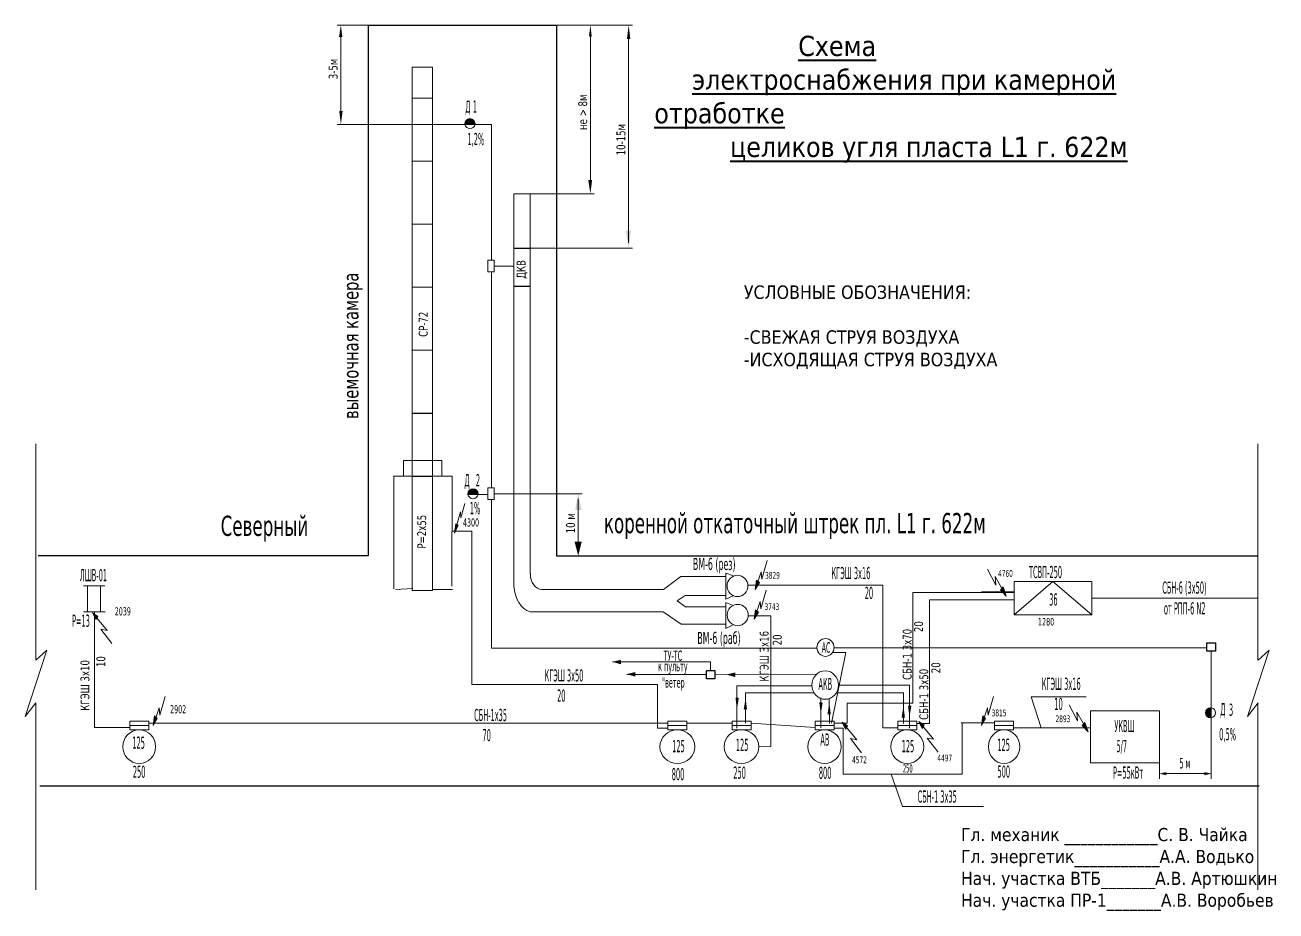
# Model space of a CAD drawing. Header units: millimetres. Extents: x 11621 to 12126, y -204 to 189.
# Drawn here: x 12051.5 to 12125.8, y -52 to 0.6 of the extents above; entities that cross this region are included whole.
import ezdxf

# ---------------------------------------------------------------- set-up
doc = ezdxf.new("R2010")
doc.units = ezdxf.units.MM
doc.linetypes.add('осевая', pattern=[50.8, 31.75, -6.35, 6.35, -6.35])
doc.styles.get("Standard").update_dxf_attribs({"font": 'TAHOMA.TTF'})

msp = doc.modelspace()

# ---------------------------------------------------------------- hatches: boundary and pattern name
at = {"lineweight": 0}
h = msp.add_hatch(color=256, dxfattribs=at)
edge = h.paths.add_edge_path()
edge.add_line((12077.626, -5.273), (12077.626, -5.234))
edge.add_arc((12077.928, -5.234), 0.302, 0, 180, ccw=False)
edge.add_line((12078.231, -5.234), (12078.231, -5.273))
edge.add_line((12078.231, -5.273), (12077.626, -5.273))
h = msp.add_hatch(color=256, dxfattribs=at)
edge = h.paths.add_edge_path()
edge.add_line((12077.807, -27.275), (12077.807, -27.236))
edge.add_arc((12078.109, -27.236), 0.302, 0, 180, ccw=False)
edge.add_line((12078.412, -27.236), (12078.412, -27.275))
edge.add_line((12078.412, -27.275), (12077.807, -27.275))
for points in [[(12077.096, -29.012), (12077.235, -29.09), (12077.017, -29.565)], [(12094.95, -32.357), (12095.126, -32.5), (12094.875, -32.918)], [(12109.602, -32.755), (12109.789, -33.315), (12109.446, -32.931)], [(12094.898, -34.123), (12095.074, -34.267), (12094.823, -34.684)], [(12055.817, -34.519), (12055.507, -34.299), (12055.706, -34.712)], [(12059.176, -40.435), (12059.352, -40.578), (12059.101, -40.996)], [(12100.361, -41.02), (12100.051, -40.799), (12100.25, -41.212)], [(12104.912, -40.988), (12104.602, -40.767), (12104.801, -41.18)], [(12108.394, -40.436), (12108.57, -40.58), (12108.319, -40.997)], [(12114.468, -40.822), (12114.655, -41.382), (12114.312, -40.998)]]:
    msp.add_hatch(color=256, dxfattribs=at).paths.add_polyline_path(points)
h = msp.add_hatch(color=256, dxfattribs=at)
edge = h.paths.add_edge_path()
edge.add_line((12121.975, -40.548), (12121.936, -40.548))
edge.add_arc((12121.936, -40.246), 0.302, 90, 270, ccw=False)
edge.add_line((12121.936, -39.943), (12121.975, -39.943))
edge.add_line((12121.975, -39.943), (12121.975, -40.548))

# ---------------------------------------------------------------- linework, layer by layer
at = {"color": 7, "lineweight": 0}
for p, q in [((12071.873, 0.632), (12070.031, 0.632)), ((12070.26, -4.964), (12070.26, 0.32)), ((12083.077, 0.632), (12085.313, 0.632)), ((12083.077, 0.632), (12087.587, 0.632)), ((12085.084, -9.082), (12085.084, 0.32)), ((12087.358, -12.321), (12087.358, 0.32)), ((12077.561, -5.274), (12070.031, -5.276)), ((12081.509, -9.394), (12085.313, -9.394)), ((12081.509, -12.633), (12087.587, -12.633)), ((12079.363, -27.224), (12084.591, -27.224)), ((12084.362, -27.536), (12084.362, -30.613)), ((12121.978, -40.092), (12121.978, -44.177)), ((12118.898, -43.216), (12118.898, -44.177)), ((12121.749, -43.865), (12119.127, -43.865))]:
    msp.add_line(p, q, dxfattribs=at)
at = {"lineweight": 25}
for p, q in [((12071.873, 0.632), (12071.873, -30.925)), ((12071.873, 0.632), (12083.077, 0.632)), ((12083.077, 0.632), (12083.077, -30.925)), ((12071.873, -30.925), (12052.282, -30.925)), ((12083.077, -30.925), (12124.741, -30.925)), ((12052.365, -44.59), (12124.825, -44.59))]:
    msp.add_line(p, q, dxfattribs=at)
at = {"lineweight": 13}
for p, q in [((12074.495, -32.984), (12074.495, -1.868)), ((12074.495, -1.868), (12075.696, -1.868)), ((12075.696, -1.868), (12075.696, -32.984)), ((12074.495, -3.715), (12075.696, -3.715)), ((12074.495, -7.459), (12075.696, -7.459)), ((12080.537, -9.394), (12081.509, -9.394)), ((12080.537, -9.419), (12080.539, -32.785)), ((12081.509, -9.411), (12081.509, -31.985)), ((12074.495, -11.203), (12075.696, -11.203)), ((12074.495, -14.947), (12075.696, -14.947)), ((12074.495, -18.691), (12075.696, -18.691)), ((12074.495, -22.435), (12075.696, -22.435)), ((12073.981, -26.179), (12073.981, -25.26)), ((12073.981, -25.26), (12076.262, -25.26)), ((12076.262, -25.26), (12076.262, -26.179)), ((12073.413, -32.874), (12073.413, -26.179)), ((12073.413, -26.179), (12076.865, -26.179)), ((12076.865, -26.179), (12076.854, -32.725)), ((12093.14, -31.95), (12093.14, -33.498)), ((12093.14, -31.95), (12093.58, -32.114)), ((12089.432, -32.921), (12090.466, -32.144)), ((12090.466, -32.144), (12093.143, -32.144)), ((12075.696, -32.984), (12074.495, -32.984)), ((12082.196, -32.921), (12089.432, -32.921)), ((12090.242, -33.603), (12090.719, -33.278)), ((12090.719, -33.278), (12093.143, -33.278)), ((12093.14, -33.498), (12093.562, -33.291)), ((12090.242, -33.603), (12090.738, -33.953)), ((12090.738, -33.953), (12093.143, -33.953)), ((12093.14, -33.697), (12093.14, -35.245)), ((12093.14, -33.697), (12093.531, -33.843)), ((12105.234, -40.879), (12105.234, -33.533)), ((12081.514, -34.25), (12089.411, -34.25)), ((12089.411, -34.25), (12090.481, -34.979)), ((12090.481, -34.979), (12093.14, -34.979)), ((12093.14, -35.245), (12093.578, -35.028))]:
    msp.add_line(p, q, dxfattribs=at)
at = {"lineweight": 0}
for p, q in [((12077.561, -5.274), (12079.203, -5.273)), ((12077.617, -27.808), (12077.387, -28.653)), ((12077.359, -28.302), (12077.017, -29.565)), ((12077.387, -28.653), (12077.359, -28.302)), ((12077.017, -29.565), (12077.096, -29.012)), ((12077.235, -29.09), (12077.017, -29.565)), ((12077.096, -29.012), (12077.235, -29.09)), ((12095.587, -31.193), (12095.268, -32.303)), ((12095.231, -31.871), (12094.875, -32.918)), ((12095.268, -32.303), (12095.231, -31.871)), ((12108.673, -31.714), (12109.168, -32.654)), ((12094.875, -32.918), (12094.95, -32.357)), ((12095.126, -32.5), (12094.875, -32.918)), ((12094.95, -32.357), (12095.126, -32.5)), ((12109.168, -32.654), (12109.129, -32.151)), ((12109.129, -32.151), (12109.789, -33.315)), ((12095.535, -32.96), (12095.216, -34.069)), ((12109.446, -32.931), (12109.602, -32.755)), ((12109.789, -33.315), (12109.446, -32.931)), ((12109.602, -32.755), (12109.789, -33.315)), ((12095.179, -33.638), (12094.823, -34.684)), ((12094.823, -34.684), (12094.898, -34.123)), ((12094.898, -34.123), (12095.074, -34.267)), ((12095.216, -34.069), (12095.179, -33.638)), ((12056.372, -35.353), (12055.507, -34.299)), ((12055.507, -34.299), (12055.706, -34.712)), ((12055.817, -34.519), (12055.507, -34.299)), ((12055.706, -34.712), (12055.817, -34.519)), ((12095.074, -34.267), (12094.823, -34.684)), ((12056.649, -36.127), (12056.001, -35.281)), ((12056.001, -35.281), (12056.372, -35.353)), ((12100.264, -36.661), (12099.413, -40.863)), ((12099.485, -36.661), (12100.264, -36.661)), ((12092.23, -37.227), (12086.403, -37.227)), ((12092.23, -37.725), (12092.23, -37.227)), ((12091.976, -37.964), (12087.259, -37.964)), ((12098.522, -37.957), (12092.484, -37.965)), ((12098.245, -38.642), (12093.791, -38.642)), ((12093.791, -38.642), (12093.791, -41.156)), ((12099.829, -38.6), (12104.044, -38.6)), ((12104.044, -38.6), (12104.044, -41.157)), ((12059.813, -39.272), (12059.494, -40.381)), ((12094.309, -39.057), (12098.368, -39.056)), ((12094.309, -40.872), (12094.309, -39.057)), ((12098.773, -39.366), (12098.773, -41.139)), ((12099.283, -40.881), (12099.282, -39.377)), ((12099.706, -39.052), (12103.69, -39.052)), ((12103.69, -40.878), (12103.69, -39.052)), ((12109.031, -39.273), (12108.711, -40.382)), ((12111.861, -41.147), (12111.275, -39.292)), ((12111.275, -39.292), (12114.537, -39.292)), ((12059.457, -39.949), (12059.101, -40.996)), ((12059.494, -40.381), (12059.457, -39.949)), ((12108.675, -39.951), (12108.319, -40.997)), ((12108.711, -40.382), (12108.675, -39.951)), ((12113.539, -39.781), (12114.034, -40.721)), ((12059.101, -40.996), (12059.176, -40.435)), ((12059.352, -40.578), (12059.101, -40.996)), ((12059.176, -40.435), (12059.352, -40.578)), ((12100.916, -41.854), (12100.051, -40.799)), ((12100.051, -40.799), (12100.25, -41.212)), ((12100.361, -41.02), (12100.051, -40.799)), ((12105.467, -41.822), (12104.602, -40.767)), ((12104.602, -40.767), (12104.801, -41.18)), ((12104.912, -40.988), (12104.602, -40.767)), ((12108.319, -40.997), (12108.394, -40.436)), ((12108.57, -40.58), (12108.319, -40.997)), ((12108.394, -40.436), (12108.57, -40.58)), ((12114.034, -40.721), (12113.995, -40.218)), ((12113.995, -40.218), (12114.655, -41.382)), ((12114.312, -40.998), (12114.468, -40.822)), ((12114.468, -40.822), (12114.655, -41.382)), ((12100.25, -41.212), (12100.361, -41.02)), ((12104.801, -41.18), (12104.912, -40.988)), ((12114.655, -41.382), (12114.312, -40.998)), ((12101.193, -42.627), (12100.544, -41.782)), ((12100.544, -41.782), (12100.916, -41.854)), ((12105.744, -42.595), (12105.095, -41.75)), ((12105.095, -41.75), (12105.467, -41.822)), ((12102.95, -43.894), (12103.621, -45.808)), ((12103.621, -45.808), (12108.441, -45.808))]:
    msp.add_line(p, q, dxfattribs=at)
at = {"lineweight": 9}
for p, q in [((12079.2, -5.273), (12079.2, -13.339)), ((12078.994, -14.031), (12078.994, -13.339)), ((12078.994, -13.339), (12079.363, -13.339)), ((12079.363, -13.339), (12079.363, -14.031)), ((12079.363, -14.031), (12078.994, -14.031)), ((12079.2, -14.031), (12079.2, -26.886)), ((12080.537, -13.707), (12079.363, -13.707)), ((12078.109, -27.276), (12078.994, -27.276)), ((12078.994, -27.57), (12078.994, -26.878)), ((12078.994, -26.878), (12079.363, -26.878)), ((12079.363, -26.878), (12079.363, -27.57)), ((12079.363, -27.57), (12078.994, -27.57)), ((12079.2, -27.57), (12079.2, -36.41)), ((12076.859, -29.452), (12078.046, -29.452)), ((12078.046, -29.452), (12078.046, -38.561)), ((12094.443, -32.653), (12102.462, -32.653)), ((12102.462, -32.653), (12102.462, -41.149)), ((12104.251, -39.68), (12104.251, -33.097)), ((12104.251, -33.097), (12110.259, -33.097)), ((12108.314, -33.067), (12110.24, -33.067)), ((12114.881, -33.441), (12124.741, -33.441)), ((12105.234, -33.533), (12110.259, -33.533)), ((12055.614, -34.24), (12055.614, -41.125)), ((12094.898, -34.484), (12095.804, -34.484)), ((12095.804, -34.484), (12095.804, -42.259)), ((12079.2, -36.41), (12098.542, -36.41)), ((12099.588, -36.39), (12121.714, -36.39)), ((12121.978, -40.092), (12121.978, -36.589)), ((12078.046, -38.561), (12089.073, -38.561)), ((12100.336, -40.866), (12100.336, -39.68)), ((12100.336, -39.68), (12104.251, -39.68)), ((12058.847, -40.858), (12085.826, -40.858)), ((12086.956, -40.872), (12089.691, -40.872)), ((12090.821, -40.865), (12093.511, -40.865)), ((12094.641, -40.87), (12098.435, -41.12)), ((12099.565, -40.866), (12100.336, -40.866)), ((12104.48, -40.879), (12105.234, -40.879)), ((12107.176, -43.894), (12107.176, -40.841)), ((12055.614, -41.125), (12057.717, -41.125)), ((12099.565, -41.163), (12100.114, -41.163)), ((12100.114, -41.163), (12100.114, -43.894)), ((12110.232, -41.147), (12114.797, -41.147)), ((12095.804, -42.259), (12095.093, -42.261)), ((12100.114, -43.894), (12107.176, -43.894))]:
    msp.add_line(p, q, dxfattribs=at)
for p, q in [((12080.537, -12.633), (12081.509, -12.633)), ((12080.537, -14.896), (12081.509, -14.896)), ((12074.495, -22.435), (12075.696, -22.435)), ((12074.495, -26.179), (12075.696, -26.179)), ((12121.714, -36.086), (12122.221, -36.086)), ((12121.714, -36.589), (12121.714, -36.086)), ((12122.221, -36.086), (12122.221, -36.589)), ((12122.221, -36.589), (12121.714, -36.589)), ((12091.976, -37.725), (12092.484, -37.725)), ((12091.976, -38.228), (12091.976, -37.725)), ((12092.484, -37.725), (12092.484, -38.228)), ((12092.484, -38.228), (12091.976, -38.228))]:
    msp.add_line(p, q)
at = {"lineweight": 5}
for p, q in [((12052.133, -24.262), (12052.133, -37.126)), ((12124.741, -24.262), (12124.741, -37.126)), ((12094.467, -34.484), (12094.898, -34.484)), ((12052.79, -36.525), (12051.492, -40.474)), ((12052.133, -37.126), (12052.79, -36.525)), ((12125.419, -36.527), (12124.121, -40.476)), ((12124.761, -37.128), (12125.419, -36.527)), ((12089.073, -38.561), (12089.073, -41.17)), ((12051.492, -40.474), (12052.134, -39.652)), ((12052.134, -39.652), (12052.134, -50.768)), ((12124.121, -40.476), (12124.762, -39.654)), ((12124.742, -39.652), (12124.742, -50.768)), ((12089.073, -41.17), (12089.691, -41.17)), ((12102.462, -41.149), (12103.35, -41.149))]:
    msp.add_line(p, q, dxfattribs=at)
at = {"color": 7}
msp.add_line((12083.077, -30.925), (12084.591, -30.925), dxfattribs=at)
at = {"lineweight": 15}
for p, q in [((12054.968, -32.692), (12056.241, -32.692)), ((12055.197, -32.701), (12055.197, -34.208)), ((12055.976, -32.692), (12055.976, -34.24)), ((12110.259, -34.43), (12110.259, -32.452)), ((12112.57, -32.452), (12110.259, -34.43)), ((12110.259, -32.452), (12114.881, -32.452)), ((12112.57, -32.452), (12114.881, -34.43)), ((12114.881, -32.452), (12114.881, -34.43)), ((12054.968, -34.24), (12056.259, -34.24)), ((12114.881, -34.43), (12110.259, -34.43)), ((12114.797, -43.216), (12114.797, -40.13)), ((12114.797, -40.13), (12118.898, -40.13)), ((12118.898, -40.13), (12118.898, -43.216)), ((12057.717, -41.265), (12057.717, -40.738)), ((12057.717, -40.738), (12058.847, -40.738)), ((12058.847, -40.738), (12058.847, -41.265)), ((12089.691, -41.265), (12089.691, -40.738)), ((12089.691, -40.738), (12090.821, -40.738)), ((12090.821, -40.738), (12090.821, -41.265)), ((12093.511, -41.265), (12093.511, -40.738)), ((12093.511, -40.738), (12094.641, -40.738)), ((12094.641, -40.738), (12094.641, -41.265)), ((12098.435, -41.265), (12098.435, -40.738)), ((12098.435, -40.738), (12099.565, -40.738)), ((12099.565, -40.738), (12099.565, -41.265)), ((12103.35, -41.265), (12103.35, -40.738)), ((12103.35, -40.738), (12104.48, -40.738)), ((12104.48, -40.738), (12104.48, -41.265)), ((12109.102, -41.265), (12109.102, -40.738)), ((12109.102, -40.738), (12110.232, -40.738)), ((12110.232, -40.738), (12110.232, -41.265)), ((12057.717, -41.002), (12058.847, -41.002)), ((12058.847, -41.265), (12057.717, -41.265)), ((12089.691, -41.002), (12090.821, -41.002)), ((12090.821, -41.265), (12089.691, -41.265)), ((12093.511, -41.002), (12094.641, -41.002)), ((12094.641, -41.265), (12093.511, -41.265)), ((12098.435, -41.002), (12099.565, -41.002)), ((12099.565, -41.265), (12098.435, -41.265)), ((12103.35, -41.002), (12104.48, -41.002)), ((12104.48, -41.265), (12103.35, -41.265)), ((12109.102, -41.002), (12110.232, -41.002)), ((12110.232, -41.265), (12109.102, -41.265)), ((12118.898, -43.216), (12114.797, -43.216))]:
    msp.add_line(p, q, dxfattribs=at)
at = {"lineweight": 0}
for points in [[(12077.626, -5.273), (12077.626, -5.234, -1), (12078.231, -5.234), (12078.231, -5.273), (12077.626, -5.273)], [(12077.807, -27.275), (12077.807, -27.236, -1), (12078.412, -27.236), (12078.412, -27.275), (12077.807, -27.275)], [(12121.975, -40.548), (12121.936, -40.548, -1), (12121.936, -39.943), (12121.975, -39.943), (12121.975, -40.548)]]:
    msp.add_lwpolyline(points, format="xyb", dxfattribs=at)
for points in [[(12073.513, -32.915), (12074.54, -32.855)], [(12075.688, -32.915), (12076.897, -32.915)], [(12085.828, -40.857), (12086.964, -40.857)], [(12107.125, -40.847), (12109.088, -40.847)]]:
    msp.add_lwpolyline(points, dxfattribs=at)
at = {"lineweight": 9}
for centre, major_axis in [((12077.928, -5.207), (-0.001, 0.317)), ((12078.109, -27.209), (-0.001, 0.317)), ((12121.912, -40.246), (-0.317, 0.002))]:
    msp.add_ellipse(centre, major_axis=major_axis, ratio=0.973527, start_param=1.777581, end_param=4.50126, dxfattribs=at)
at = {"lineweight": 13}
for centre, major_axis, ratio, start_param, end_param in [((12081.795, -32.573), (0, 1.721), 0.733333, 1.645943, 2.916536), ((12082.204, -31.977), (0, 0.936), 0.733333, 1.570796, 3.141593), ((12093.828, -32.707), (0, -0.631), 0.979517, -3.926991, 2.356194), ((12093.842, -34.439), (0, -0.631), 0.994044, -0.785398, 5.497787)]:
    msp.add_ellipse(centre, major_axis=major_axis, ratio=ratio, start_param=start_param, end_param=end_param, dxfattribs=at)
at = {"lineweight": 15}
for centre, major_axis, ratio, start_param, end_param in [((12099.053, -36.366), (0, 0.526), 0.971149, -1.570796, 4.712389), ((12099.036, -38.6), (0, 0.846), 0.936442, 4.712389, 10.995574), ((12058.28, -42.261), (0, 0.997), 0.977454, -1.570796, 4.712389), ((12090.254, -42.261), (-1.035, 0), 0.963711, -3.14159265358979, 3.141592653589797), ((12094.061, -42.261), (-1.032, 0), 0.966264, -3.141592653589788, 3.141592653589798), ((12098.998, -42.261), (0, 0.997), 0.995237, -1.570796, 4.712389), ((12103.913, -42.261), (0, 0.997), 0.986495, -1.570796, 4.712389), ((12109.665, -42.261), (0, 0.997), 0.932186, -1.570796, 4.712389)]:
    msp.add_ellipse(centre, major_axis=major_axis, ratio=ratio, start_param=start_param, end_param=end_param, dxfattribs=at)
at = {"color": 7}
for points in [[(12070.15, -0.073), (12070.347, -0.075), (12070.26, 0.632)], [(12084.998, -0.048), (12085.168, -0.053), (12085.084, 0.632)], [(12087.255, -0.208), (12087.46, -0.204), (12087.358, 0.632)], [(12070.161, -4.469), (12070.365, -4.47), (12070.26, -5.276)], [(12084.96, -8.588), (12085.189, -8.588), (12085.084, -9.394)], [(12087.193, -11.601), (12087.485, -11.596), (12087.358, -12.633)], [(12084.18, -28.194), (12084.561, -28.203), (12084.362, -27.224)], [(12084.146, -30.078), (12084.57, -30.081), (12084.362, -30.925)], [(12086.911, -37.367), (12086.912, -37.098), (12086.393, -37.217)], [(12087.753, -38.097), (12087.754, -37.828), (12087.236, -37.948)], [(12093.687, -38.123), (12093.688, -37.854), (12093.169, -37.973)], [(12093.904, -39.359), (12093.707, -39.356), (12093.791, -40.063)], [(12094.196, -40.047), (12094.393, -40.05), (12094.309, -39.342)], [(12098.886, -39.637), (12098.688, -39.633), (12098.773, -40.341)], [(12099.171, -40.331), (12099.368, -40.334), (12099.284, -39.626)], [(12103.576, -40.539), (12103.773, -40.542), (12103.689, -39.834)], [(12104.156, -39.833), (12103.959, -39.829), (12104.044, -40.537)]]:
    msp.add_solid(points, dxfattribs=at)
at = {"color": 7, "lineweight": 9}
for points in [[(12119.304, -43.773), (12119.306, -43.958), (12118.898, -43.865)], [(12121.572, -43.772), (12121.571, -43.957), (12121.978, -43.865)]]:
    msp.add_solid(points, dxfattribs=at)

# ---------------------------------------------------------------- texts
at = {"color": 7, "lineweight": 13, "width": 0.818182}
for s, p in [('3-5м', (12070.066, -2.591)), ('не > 8м', (12084.891, -5.609)), ('10-15м', (12087.164, -7.114)), ('10 м', (12084.169, -29.58))]:
    msp.add_text(s, height=0.528, rotation=90, dxfattribs=at).set_placement(p)
at = {"linetype": 'осевая', "lineweight": 13, "width": 0.44}
for s, p in [('Д', (12077.651, -4.58)), ('1', (12078.1, -4.574)), ('1,2%', (12077.782, -6.503)), ('Д', (12077.601, -26.784)), ('2', (12078.281, -26.782)), ('1%', (12077.921, -28.442)), ('Д', (12122.508, -40.393)), ('3', (12123.027, -40.425)), ('0,5%', (12122.448, -41.881))]:
    msp.add_text(s, height=0.72, dxfattribs=at).set_placement(p)
at = {"lineweight": 13, "width": 0.818182}
for s, p in [('ДКВ', (12081.234, -14.451)), ('СР-72', (12075.417, -17.904)), ('Р=2х55', (12075.324, -30.488)), ('20', (12104.851, -35.452)), ('КГЭШ 3х16', (12095.674, -38.393)), ('20', (12096.453, -36.239)), ('СБН-1 3х70', (12104.171, -38.293)), ('КГЭШ 3х10', (12055.317, -40.124)), ('10', (12056.261, -37.531)), ('СБН-1 3х50', (12105.157, -40.668)), ('20', (12105.872, -37.895))]:
    msp.add_text(s, height=0.528, rotation=90, dxfattribs=at).set_placement(p)
at = {"lineweight": 13, "oblique": 359.98907, "width": 0.818182}
msp.add_text('выемочная камера', height=0.904, rotation=90.01271, dxfattribs=at).set_placement((12071.305, -22.786))
at = {"lineweight": 13}
for s, height, width, p in [('Северный ', 1.2, 0.7, (12063.12, -29.732)), ('коренной откаточный штрек пл. L1 г. 622м', 1.2, 0.7, (12085.888, -29.572)), ('ВМ-6 (рез)', 0.72, 0.55, (12091.175, -31.759)), ('ЛШВ-01', 0.72, 0.44, (12054.749, -32.426)), ('КГЭШ 3х16', 0.72, 0.44, (12099.409, -32.302)), ('ТСВП-250', 0.72, 0.44, (12111.148, -32.241)), ('СБН-6 (3х50)', 0.72, 0.44, (12119.064, -33.165)), ('20', 0.72, 0.44, (12101.387, -33.484)), ('36', 0.72, 0.44, (12112.347, -33.868)), ('от РПП-6 N2', 0.72, 0.44, (12119.162, -34.398)), ('Р=13 ', 0.72, 0.44, (12054.284, -35.132)), ('ВМ-6 (раб)', 0.72, 0.55, (12091.438, -36.156)), ('АС', 0.624, 0.44, (12098.828, -36.674)), ('ТУ-ТС', 0.604, 0.44, (12089.437, -37.153)), ('КГЭШ 3х50', 0.72, 0.44, (12082.361, -38.384)), ('к пульту', 0.604, 0.44, (12089.112, -37.778)), ('"ветер', 0.604, 0.44, (12089.347, -38.753)), ('АКВ', 0.72, 0.44, (12098.635, -38.891)), ('КГЭШ 3х16', 0.72, 0.44, (12111.906, -38.883)), ('      20', 0.72, 0.44, (12082.361, -39.584)), ('      10', 0.72, 0.44, (12111.906, -40.083)), ('СБН-1х35', 0.72, 0.44, (12078.177, -40.738)), ('УКВШ', 0.72, 0.44, (12116.218, -41.391)), ('    70', 0.72, 0.44, (12078.177, -41.938)), ('АВ', 0.72, 0.44, (12098.749, -42.198)), ('125', 0.72, 0.44, (12057.869, -42.385)), ('125', 0.72, 0.44, (12089.948, -42.59)), ('125', 0.72, 0.44, (12093.729, -42.514)), ('125', 0.72, 0.44, (12103.58, -42.59)), ('125', 0.72, 0.44, (12109.267, -42.512)), (' 5/7', 0.72, 0.44, (12116.218, -42.591)), ('250 ', 0.72, 0.44, (12057.9, -44.112)), ('800', 0.72, 0.44, (12089.92, -44.255)), ('250', 0.72, 0.44, (12093.577, -44.165)), ('800', 0.72, 0.44, (12098.659, -44.172)), ('250', 0.48, 0.44, (12103.652, -43.795)), ('500', 0.72, 0.44, (12109.276, -44.099)), ('Р=55кВт', 0.72, 0.44, (12116.134, -44.159)), ('СБН-1 3х35', 0.72, 0.44, (12104.527, -45.586))]:
    msp.add_text(s, height=height, dxfattribs=dict(at, width=width)).set_placement(p)
at = {"lineweight": 0, "width": 0.6}
for s, height, p in [('4300', 0.48, (12077.515, -29.175)), ('3829', 0.4, (12095.464, -32.278)), ('4760', 0.4, (12109.307, -32.164)), ('2039', 0.48, (12056.827, -34.456)), ('3743', 0.4, (12095.431, -34.141)), ('1280', 0.44, (12111.679, -35.057)), ('2902', 0.48, (12060.114, -40.278)), ('3815', 0.4, (12108.926, -40.454)), ('2893', 0.4, (12112.722, -40.804)), ('4572', 0.4, (12100.634, -43.242)), ('4497', 0.4, (12105.702, -43.133))]:
    msp.add_text(s, height=height, dxfattribs=at).set_placement(p)
at = {"color": 7, "lineweight": 13, "width": 0.44}
msp.add_text('5 м', height=0.624, dxfattribs=at).set_placement((12120.086, -43.553))
at = {"lineweight": 40, "insert": (12088.882, -0.01), "char_height": 1.2, "width": 32.08, "attachment_point": 1}
msp.add_mtext('                   {\\LСхема\\P     электроснабжения при камерной отработке\\P          целиков угля пласта L1 г. 622м}', dxfattribs=at)
at = {"lineweight": 0, "insert": (12094.203, -14.847), "char_height": 0.78, "width": 30.85333, "attachment_point": 1}
msp.add_mtext('{\\H1.026x;УСЛОВНЫЕ ОБОЗНАЧЕНИЯ:\\P\\P-СВЕЖАЯ СТРУЯ ВОЗДУХА\\P-ИСХОДЯЩАЯ СТРУЯ ВОЗДУХА}', dxfattribs=at)
at = {"lineweight": 13, "insert": (12107.109, -47.095), "char_height": 0.78, "width": 18.88735, "attachment_point": 1}
msp.add_mtext('Гл. механик ____________С. В. Чайка\\PГл. энергетик___________А.А. Водько\\PНач. участка ВТБ_______А.В. Артюшкин\\P\\pt340,600;Нач. участка ПР-1_______А.В. Воробьев', dxfattribs=at)

doc.saveas('drawing.dxf')
